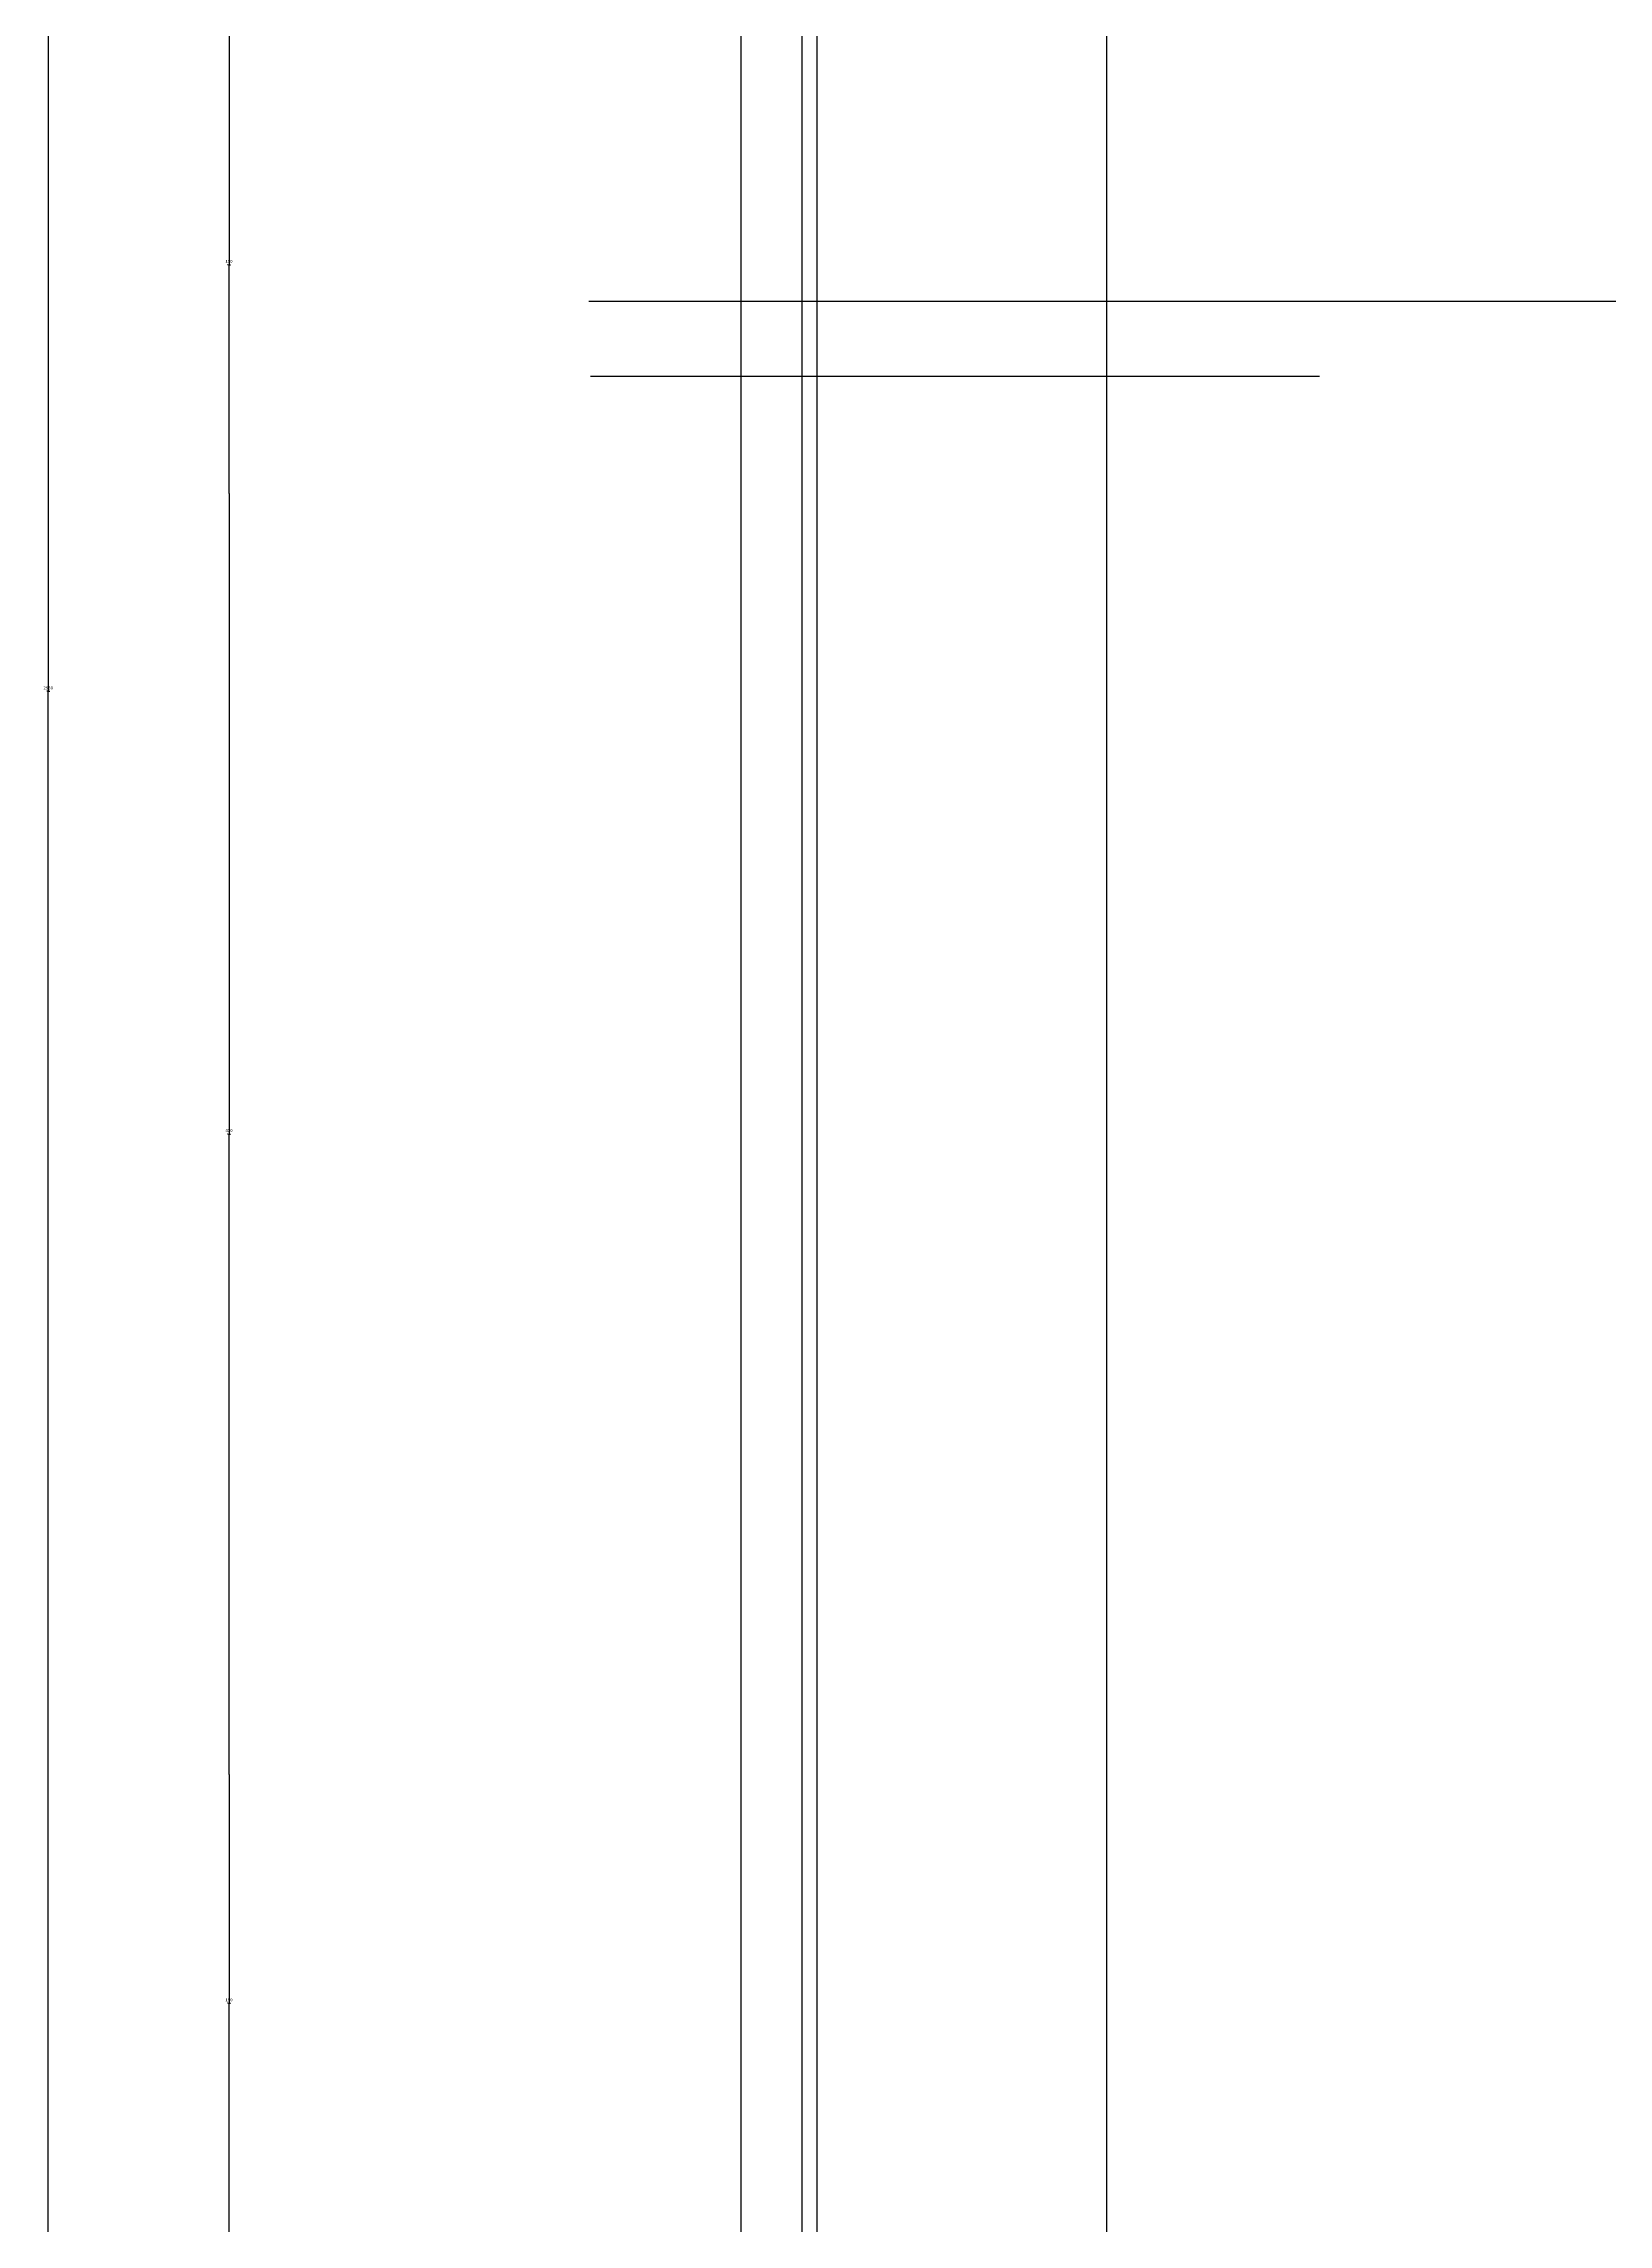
# Model space of a CAD drawing. Header units: metres. Extents: x -46 to 5315, y 535 to 7348.
# Drawn here: x 344 to 858, y 4684 to 5399 of the extents above; entities that cross this region are included whole.
import ezdxf

# ---------------------------------------------------------------- set-up
doc = ezdxf.new("R2010")
doc.units = ezdxf.units.M
for name, color, linetype in [('3', 3, 'Continuous'), ('4', 4, 'Continuous'), ('DIM', 3, 'Continuous')]:
    doc.layers.add(name, color=color, linetype=linetype)
doc.dimstyles.get("Standard").update_dxf_attribs({"dimtxt": 2.5, "dimasz": 2.5, "dimexe": 1.25, "dimexo": 0.625, "dimtad": 1, "dimcen": 2.5, "dimazin": 3, "dimtfac": 1, "dimtmove": 0, "dimatfit": 3})

# ---------------------------------------------------------------- blocks, each defined once
blk = doc.blocks.new('*D3')
for p, q in [((345.99, 6651.58), (345.99, 5186.73)), ((345.74, 5186.73), (345.49, 5186.73)), ((345.99, 3721.88), (345.99, 5186.73)), ((345.99, 5186.73), (345.99, 5186.73)), ((346.24, 5186.73), (346.49, 5186.73))]:
    blk.add_line(p, q)
at = {"layer": 'Defpoints'}
for p in [(345.99, 6651.58), (345.99, 5186.73), (345.99, 3721.88)]:
    blk.add_point(p, dxfattribs=at)
at = {"layer": 'DIM', "insert": (345.99, 5187.855), "char_height": 1, "attachment_point": 5}
blk.add_mtext('2930', dxfattribs=at)
blk = doc.blocks.new('*D26')
for p, q in [((405.28, 5251.58), (405.28, 5041.58)), ((405.03, 5041.58), (404.78, 5041.58)), ((405.28, 4831.58), (405.28, 5041.58)), ((405.28, 5041.58), (405.28, 5041.58)), ((405.53, 5041.58), (405.78, 5041.58))]:
    blk.add_line(p, q)
at = {"layer": 'Defpoints'}
for p in [(405.28, 5251.58), (405.28, 5041.58), (405.28, 4831.58)]:
    blk.add_point(p, dxfattribs=at)
at = {"layer": 'DIM', "insert": (405.28, 5042.705), "char_height": 1, "attachment_point": 5}
blk.add_mtext('420', dxfattribs=at)
blk = doc.blocks.new('*D27')
for p, q in [((405.28, 5401.58), (405.28, 5326.58)), ((405.03, 5326.58), (404.78, 5326.58)), ((405.28, 5251.58), (405.28, 5326.58)), ((405.28, 5326.58), (405.28, 5326.58)), ((405.53, 5326.58), (405.78, 5326.58))]:
    blk.add_line(p, q)
at = {"layer": 'Defpoints'}
for p in [(405.28, 5401.58), (405.28, 5326.58), (405.28, 5251.58)]:
    blk.add_point(p, dxfattribs=at)
at = {"layer": 'DIM', "insert": (405.28, 5327.705), "char_height": 1, "attachment_point": 5}
blk.add_mtext('150', dxfattribs=at)
blk = doc.blocks.new('*D30')
for p, q in [((405.28, 4831.58), (405.28, 4756.58)), ((405.03, 4756.58), (404.78, 4756.58)), ((405.28, 4681.58), (405.28, 4756.58)), ((405.28, 4756.58), (405.28, 4756.58)), ((405.53, 4756.58), (405.78, 4756.58))]:
    blk.add_line(p, q)
at = {"layer": 'Defpoints'}
for p in [(405.28, 4831.58), (405.28, 4756.58), (405.28, 4681.58)]:
    blk.add_point(p, dxfattribs=at)
at = {"layer": 'DIM', "insert": (405.28, 4757.705), "char_height": 1, "attachment_point": 5}
blk.add_mtext('150', dxfattribs=at)

msp = doc.modelspace()

# ---------------------------------------------------------------- linework, layer by layer
at = {"layer": '3'}
msp.add_lwpolyline([(2124.07, 3826.52), (2448.47, 3826.52), (2448.47, 6446.58), (598.07, 6446.58), (598.07, 3826.52), (922.46, 3826.52)], dxfattribs=at)
at = {"layer": '4'}
msp.add_line((573.07, 6471.58), (573.07, 3721.88), dxfattribs=at)
for points in [[(2453.47, 3821.4), (2453.47, 6451.58), (593.07, 6451.58), (593.07, 3821.4), (923.07, 3821.4)], [(2353.47, 3904.74), (2353.47, 6351.58), (693.07, 6351.58), (693.07, 3904.74), (894.12, 3904.74)]]:
    msp.add_lwpolyline(points, dxfattribs=at)
at = {"layer": 'DIM'}
for p, q in [((523.32, 5314.62), (2726.91, 5314.62)), ((523.79, 5290.01), (762.88, 5290.01))]:
    msp.add_line(p, q, dxfattribs=at)

# ---------------------------------------------------------------- dimensions: what is measured, and where the dimension line sits
for base, p1, p2, text, picture, middle in [((345.99, 5186.73), (345.99, 6651.58), (345.99, 3721.88), '2930', '*D3', (345.99, 5187.855)), ((405.28, 5326.58), (405.28, 5251.58), (405.28, 5401.58), '150', '*D27', (405.28, 5327.705)), ((405.28, 5041.58), (405.28, 4831.58), (405.28, 5251.58), '420', '*D26', (405.28, 5042.705)), ((405.28, 4756.58), (405.28, 4681.58), (405.28, 4831.58), '150', '*D30', (405.28, 4757.705))]:
    dim = msp.add_linear_dim(base=base, p1=p1, p2=p2, text=text, dimstyle='Standard', dxfattribs=at)
    dim.commit()
    dim.dimension.update_dxf_attribs({"geometry": picture, "text_midpoint": middle})

doc.saveas('drawing.dxf')
